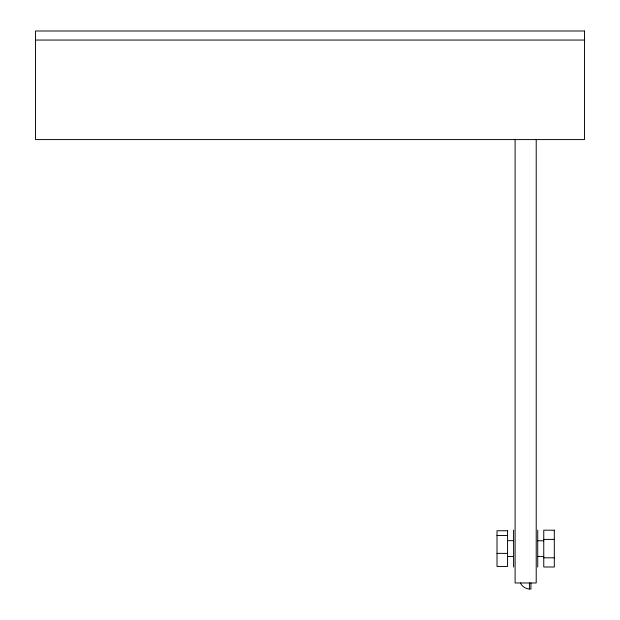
<?xml version="1.0" encoding="UTF-8"?>
<svg xmlns="http://www.w3.org/2000/svg" width="620" height="620" viewBox="0 0 620 620"><rect width="100%" height="100%" fill="white"/><g stroke="black" fill="none" stroke-linecap="round" stroke-linejoin="round"><path stroke-width="0.93" d="M35.526 40.052L584.474 40.052M497.007 535.533L507.563 535.533M543.755 539.4L554.311 539.4M507.563 540.656L513.593 540.656M537.726 540.772L543.755 540.772M497.007 553.381L507.563 553.381M537.726 556.427L543.755 556.427M507.563 556.535L513.593 556.535M543.755 557.798L554.311 557.798M520.382 582.971A10.556 10.556 0 0 0 529.433 589L530.937 589L530.937 582.971M537.726 530.123L537.726 567.067M536.215 139.585L536.215 582.971L515.104 582.971L515.104 139.237M529.433 582.971L529.433 589M513.593 530.123L513.593 567.067M584.474 31L35.526 31L35.526 139.585L584.474 139.585L584.474 31M554.311 530.201L543.755 530.201L543.755 566.998L554.311 566.998L554.311 530.201M507.563 530.751L497.007 530.751L497.007 566.44L507.563 566.44L507.563 530.751"/></g></svg>
